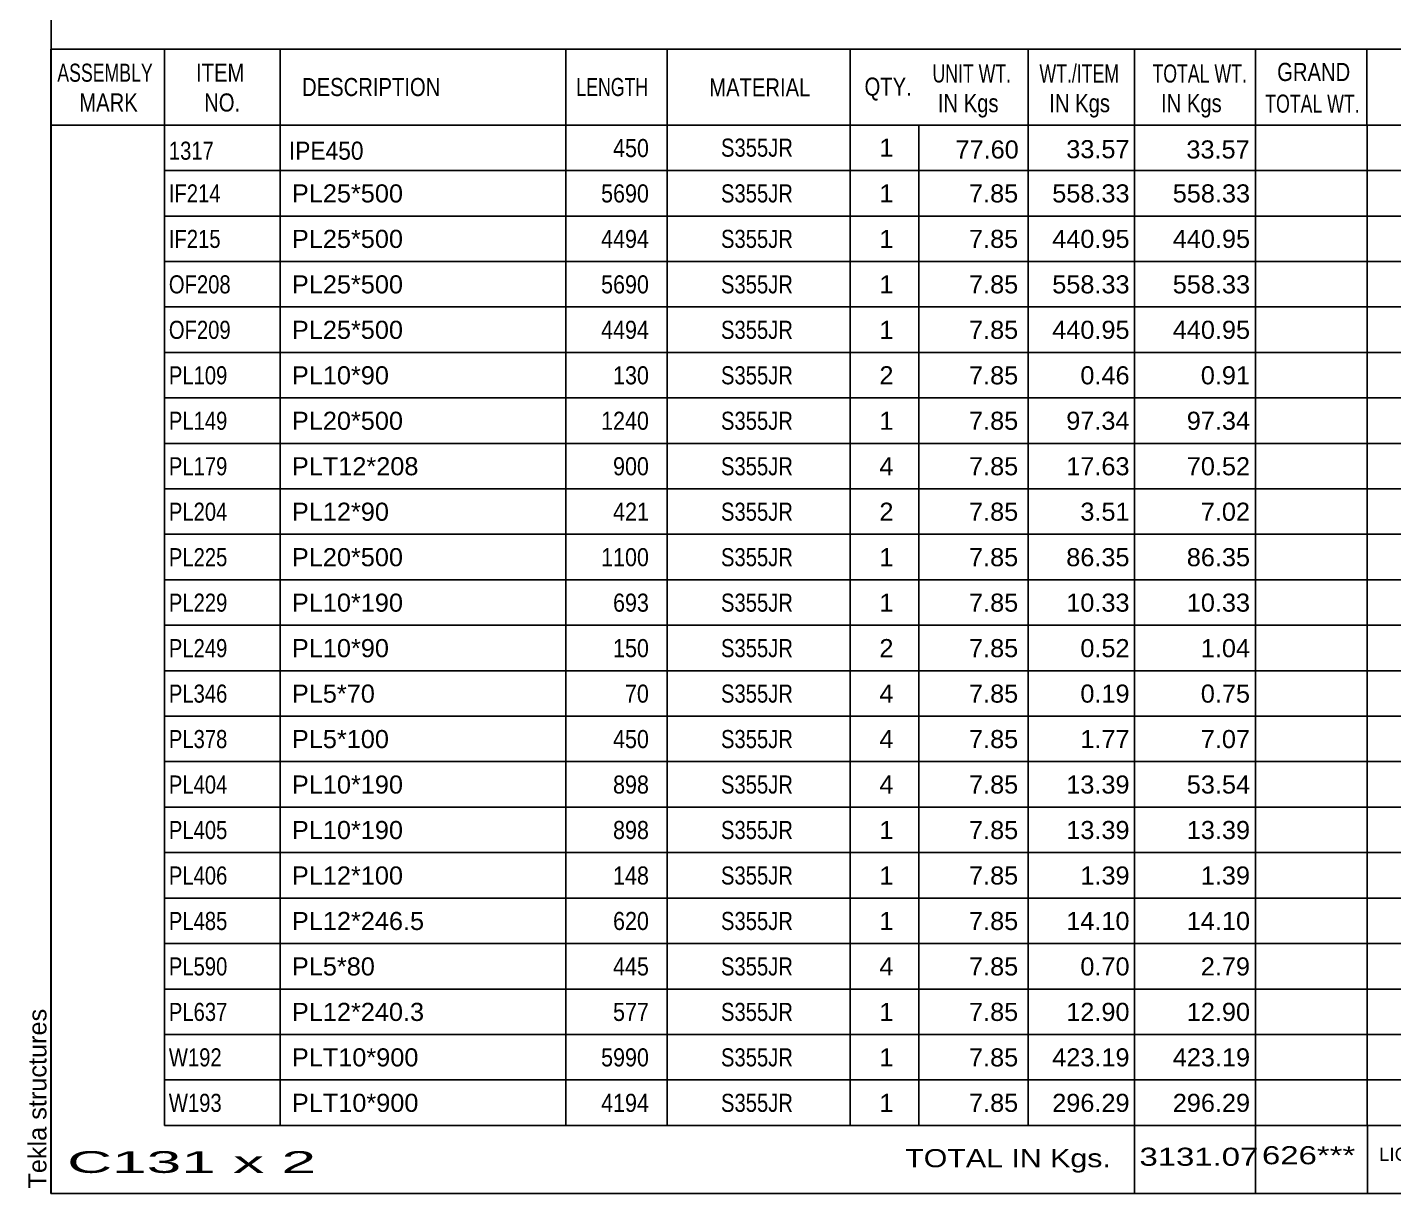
# Model space of a CAD drawing. Header units: millimetres. Extents: x -248 to 165, y -167 to 121.
# Drawn here: x -247.6 to -103.4, y -166.5 to -43.4 of the extents above; entities that cross this region are included whole.
import ezdxf

# ---------------------------------------------------------------- set-up
doc = ezdxf.new("R2010")
doc.units = ezdxf.units.MM
doc.styles.add('Arial', font='ARIAL.TTF', dxfattribs={"height": 0.2})

# ---------------------------------------------------------------- blocks, each defined once
blk = doc.blocks.new('Unknown-629050320-1210')
at = {"color": 5, "linetype": 'Continuous'}
for p, q in [((-245.12, 120.52), (-245.12, -166.48)), ((-245.12, -166.48), (164.88, -166.48))]:
    blk.add_line(p, q, dxfattribs=at)
at = {"color": 174, "linetype": 'Continuous', "style": 'Arial'}
blk.add_text('Tekla structures', height=1.9102, rotation=90, dxfattribs=at).set_placement((-245.62, -165.98))
blk = doc.blocks.new('CBS_BOM-629050320-7439')
at = {"color": 7, "linetype": 'Continuous'}
for p, q in [((-245.15, -53.71), (-245.15, -45.71)), ((-245.15, -45.71), (-90.23, -45.71)), ((-233.15, -53.71), (-233.15, -45.71)), ((-220.96, -53.71), (-220.96, -45.71)), ((-190.8, -53.71), (-190.8, -45.71)), ((-180.12, -53.71), (-180.12, -45.71)), ((-160.8, -53.71), (-160.8, -45.71)), ((-142, -53.71), (-142, -45.71)), ((-130.79, -53.71), (-130.79, -45.71)), ((-118, -53.71), (-118, -45.71)), ((-106.25, -53.71), (-106.25, -45.71)), ((-245.15, -53.71), (-90.23, -53.71)), ((-245.15, -58.51), (-245.15, -53.71)), ((-233.15, -58.51), (-233.15, -53.71)), ((-220.96, -58.51), (-220.96, -53.71)), ((-190.8, -58.51), (-190.8, -53.71)), ((-180.12, -58.51), (-180.12, -53.71)), ((-160.8, -58.51), (-160.8, -53.71)), ((-153.54, -58.51), (-153.54, -53.71)), ((-142, -58.51), (-142, -53.71)), ((-130.79, -58.51), (-130.79, -53.71)), ((-118, -58.51), (-118, -53.71)), ((-106.24, -58.51), (-106.24, -53.71)), ((-245.15, -63.31), (-245.15, -58.51)), ((-233.15, -58.51), (-90.23, -58.51)), ((-233.15, -63.31), (-233.15, -58.51)), ((-220.96, -63.31), (-220.96, -58.51)), ((-190.8, -63.31), (-190.8, -58.51)), ((-180.12, -63.31), (-180.12, -58.51)), ((-160.8, -63.31), (-160.8, -58.51)), ((-153.54, -63.31), (-153.54, -58.51)), ((-142, -63.31), (-142, -58.51)), ((-130.79, -63.31), (-130.79, -58.51)), ((-118, -63.31), (-118, -58.51)), ((-106.24, -63.31), (-106.24, -58.51)), ((-245.15, -68.11), (-245.15, -63.31)), ((-233.15, -63.31), (-90.23, -63.31)), ((-233.15, -68.11), (-233.15, -63.31)), ((-220.96, -68.11), (-220.96, -63.31)), ((-190.8, -68.11), (-190.8, -63.31)), ((-180.12, -68.11), (-180.12, -63.31)), ((-160.8, -68.11), (-160.8, -63.31)), ((-153.54, -68.11), (-153.54, -63.31)), ((-142, -68.11), (-142, -63.31)), ((-130.79, -68.11), (-130.79, -63.31)), ((-118, -68.11), (-118, -63.31)), ((-106.24, -68.11), (-106.24, -63.31)), ((-245.15, -72.91), (-245.15, -68.11)), ((-233.15, -68.11), (-90.23, -68.11)), ((-233.15, -72.91), (-233.15, -68.11)), ((-220.96, -72.91), (-220.96, -68.11)), ((-190.8, -72.91), (-190.8, -68.11)), ((-180.12, -72.91), (-180.12, -68.11)), ((-160.8, -72.91), (-160.8, -68.11)), ((-153.54, -72.91), (-153.54, -68.11)), ((-142, -72.91), (-142, -68.11)), ((-130.79, -72.91), (-130.79, -68.11)), ((-118, -72.91), (-118, -68.11)), ((-106.24, -72.91), (-106.24, -68.11)), ((-245.15, -77.71), (-245.15, -72.91)), ((-233.15, -72.91), (-90.23, -72.91)), ((-233.15, -77.71), (-233.15, -72.91)), ((-220.96, -77.71), (-220.96, -72.91)), ((-190.8, -77.71), (-190.8, -72.91)), ((-180.12, -77.71), (-180.12, -72.91)), ((-160.8, -77.71), (-160.8, -72.91)), ((-153.54, -77.71), (-153.54, -72.91)), ((-142, -77.71), (-142, -72.91)), ((-130.79, -77.71), (-130.79, -72.91)), ((-118, -77.71), (-118, -72.91)), ((-106.24, -77.71), (-106.24, -72.91)), ((-245.15, -82.51), (-245.15, -77.71)), ((-233.15, -77.71), (-90.23, -77.71)), ((-233.15, -82.51), (-233.15, -77.71)), ((-220.96, -82.51), (-220.96, -77.71)), ((-190.8, -82.51), (-190.8, -77.71)), ((-180.12, -82.51), (-180.12, -77.71)), ((-160.8, -82.51), (-160.8, -77.71)), ((-153.54, -82.51), (-153.54, -77.71)), ((-142, -82.51), (-142, -77.71)), ((-130.79, -82.51), (-130.79, -77.71)), ((-118, -82.51), (-118, -77.71)), ((-106.24, -82.51), (-106.24, -77.71)), ((-245.15, -87.31), (-245.15, -82.51)), ((-233.15, -82.51), (-90.23, -82.51)), ((-233.15, -87.31), (-233.15, -82.51)), ((-220.96, -87.31), (-220.96, -82.51)), ((-190.8, -87.31), (-190.8, -82.51)), ((-180.12, -87.31), (-180.12, -82.51)), ((-160.8, -87.31), (-160.8, -82.51)), ((-153.54, -87.31), (-153.54, -82.51)), ((-142, -87.31), (-142, -82.51)), ((-130.79, -87.31), (-130.79, -82.51)), ((-118, -87.31), (-118, -82.51)), ((-106.24, -87.31), (-106.24, -82.51)), ((-245.15, -92.11), (-245.15, -87.31)), ((-233.15, -87.31), (-90.23, -87.31)), ((-233.15, -92.11), (-233.15, -87.31)), ((-220.96, -92.11), (-220.96, -87.31)), ((-190.8, -92.11), (-190.8, -87.31)), ((-180.12, -92.11), (-180.12, -87.31)), ((-160.8, -92.11), (-160.8, -87.31)), ((-153.54, -92.11), (-153.54, -87.31)), ((-142, -92.11), (-142, -87.31)), ((-130.79, -92.11), (-130.79, -87.31)), ((-118, -92.11), (-118, -87.31)), ((-106.24, -92.11), (-106.24, -87.31)), ((-245.15, -96.91), (-245.15, -92.11)), ((-233.15, -92.11), (-90.23, -92.11)), ((-233.15, -96.91), (-233.15, -92.11)), ((-220.96, -96.91), (-220.96, -92.11)), ((-190.8, -96.91), (-190.8, -92.11)), ((-180.12, -96.91), (-180.12, -92.11)), ((-160.8, -96.91), (-160.8, -92.11)), ((-153.54, -96.91), (-153.54, -92.11)), ((-142, -96.91), (-142, -92.11)), ((-130.79, -96.91), (-130.79, -92.11)), ((-118, -96.91), (-118, -92.11)), ((-106.24, -96.91), (-106.24, -92.11)), ((-245.15, -101.71), (-245.15, -96.91)), ((-233.15, -96.91), (-90.23, -96.91)), ((-233.15, -101.71), (-233.15, -96.91)), ((-220.96, -101.71), (-220.96, -96.91)), ((-190.8, -101.71), (-190.8, -96.91)), ((-180.12, -101.71), (-180.12, -96.91)), ((-160.8, -101.71), (-160.8, -96.91)), ((-153.54, -101.71), (-153.54, -96.91)), ((-142, -101.71), (-142, -96.91)), ((-130.79, -101.71), (-130.79, -96.91)), ((-118, -101.71), (-118, -96.91)), ((-106.24, -101.71), (-106.24, -96.91)), ((-245.15, -106.51), (-245.15, -101.71)), ((-233.15, -101.71), (-90.23, -101.71)), ((-233.15, -106.51), (-233.15, -101.71)), ((-220.96, -106.51), (-220.96, -101.71)), ((-190.8, -106.51), (-190.8, -101.71)), ((-180.12, -106.51), (-180.12, -101.71)), ((-160.8, -106.51), (-160.8, -101.71)), ((-153.54, -106.51), (-153.54, -101.71)), ((-142, -106.51), (-142, -101.71)), ((-130.79, -106.51), (-130.79, -101.71)), ((-118, -106.51), (-118, -101.71)), ((-106.24, -106.51), (-106.24, -101.71)), ((-245.15, -111.31), (-245.15, -106.51)), ((-233.15, -106.51), (-90.23, -106.51)), ((-233.15, -111.31), (-233.15, -106.51)), ((-220.96, -111.31), (-220.96, -106.51)), ((-190.8, -111.31), (-190.8, -106.51)), ((-180.12, -111.31), (-180.12, -106.51)), ((-160.8, -111.31), (-160.8, -106.51)), ((-153.54, -111.31), (-153.54, -106.51)), ((-142, -111.31), (-142, -106.51)), ((-130.79, -111.31), (-130.79, -106.51)), ((-118, -111.31), (-118, -106.51)), ((-106.24, -111.31), (-106.24, -106.51)), ((-245.15, -116.11), (-245.15, -111.31)), ((-233.15, -111.31), (-90.23, -111.31)), ((-233.15, -116.11), (-233.15, -111.31)), ((-220.96, -116.11), (-220.96, -111.31)), ((-190.8, -116.11), (-190.8, -111.31)), ((-180.12, -116.11), (-180.12, -111.31)), ((-160.8, -116.11), (-160.8, -111.31)), ((-153.54, -116.11), (-153.54, -111.31)), ((-142, -116.11), (-142, -111.31)), ((-130.79, -116.11), (-130.79, -111.31)), ((-118, -116.11), (-118, -111.31)), ((-106.24, -116.11), (-106.24, -111.31)), ((-245.15, -120.91), (-245.15, -116.11)), ((-233.15, -116.11), (-90.23, -116.11)), ((-233.15, -120.91), (-233.15, -116.11)), ((-220.96, -120.91), (-220.96, -116.11)), ((-190.8, -120.91), (-190.8, -116.11)), ((-180.12, -120.91), (-180.12, -116.11)), ((-160.8, -120.91), (-160.8, -116.11)), ((-153.54, -120.91), (-153.54, -116.11)), ((-142, -120.91), (-142, -116.11)), ((-130.79, -120.91), (-130.79, -116.11)), ((-118, -120.91), (-118, -116.11)), ((-106.24, -120.91), (-106.24, -116.11)), ((-245.15, -125.71), (-245.15, -120.91)), ((-233.15, -120.91), (-90.23, -120.91)), ((-233.15, -125.71), (-233.15, -120.91)), ((-220.96, -125.71), (-220.96, -120.91)), ((-190.8, -125.71), (-190.8, -120.91)), ((-180.12, -125.71), (-180.12, -120.91)), ((-160.8, -125.71), (-160.8, -120.91)), ((-153.54, -125.71), (-153.54, -120.91)), ((-142, -125.71), (-142, -120.91)), ((-130.79, -125.71), (-130.79, -120.91)), ((-118, -125.71), (-118, -120.91)), ((-106.24, -125.71), (-106.24, -120.91)), ((-245.15, -130.51), (-245.15, -125.71)), ((-233.15, -125.71), (-90.23, -125.71)), ((-233.15, -130.51), (-233.15, -125.71)), ((-220.96, -130.51), (-220.96, -125.71)), ((-190.8, -130.51), (-190.8, -125.71)), ((-180.12, -130.51), (-180.12, -125.71)), ((-160.8, -130.51), (-160.8, -125.71)), ((-153.54, -130.51), (-153.54, -125.71)), ((-142, -130.51), (-142, -125.71)), ((-130.79, -130.51), (-130.79, -125.71)), ((-118, -130.51), (-118, -125.71)), ((-106.24, -130.51), (-106.24, -125.71)), ((-245.15, -135.31), (-245.15, -130.51)), ((-233.15, -130.51), (-90.23, -130.51)), ((-233.15, -135.31), (-233.15, -130.51)), ((-220.96, -135.31), (-220.96, -130.51)), ((-190.8, -135.31), (-190.8, -130.51)), ((-180.12, -135.31), (-180.12, -130.51)), ((-160.8, -135.31), (-160.8, -130.51)), ((-153.54, -135.31), (-153.54, -130.51)), ((-142, -135.31), (-142, -130.51)), ((-130.79, -135.31), (-130.79, -130.51)), ((-118, -135.31), (-118, -130.51)), ((-106.24, -135.31), (-106.24, -130.51)), ((-245.15, -140.11), (-245.15, -135.31)), ((-233.15, -135.31), (-90.23, -135.31)), ((-233.15, -140.11), (-233.15, -135.31)), ((-220.96, -140.11), (-220.96, -135.31)), ((-190.8, -140.11), (-190.8, -135.31)), ((-180.12, -140.11), (-180.12, -135.31)), ((-160.8, -140.11), (-160.8, -135.31)), ((-153.54, -140.11), (-153.54, -135.31)), ((-142, -140.11), (-142, -135.31)), ((-130.79, -140.11), (-130.79, -135.31)), ((-118, -140.11), (-118, -135.31)), ((-106.24, -140.11), (-106.24, -135.31)), ((-245.15, -144.91), (-245.15, -140.11)), ((-233.15, -140.11), (-90.23, -140.11)), ((-233.15, -144.91), (-233.15, -140.11)), ((-220.96, -144.91), (-220.96, -140.11)), ((-190.8, -144.91), (-190.8, -140.11)), ((-180.12, -144.91), (-180.12, -140.11)), ((-160.8, -144.91), (-160.8, -140.11)), ((-153.54, -144.91), (-153.54, -140.11)), ((-142, -144.91), (-142, -140.11)), ((-130.79, -144.91), (-130.79, -140.11)), ((-118, -144.91), (-118, -140.11)), ((-106.24, -144.91), (-106.24, -140.11)), ((-245.15, -149.71), (-245.15, -144.91)), ((-233.15, -144.91), (-90.23, -144.91)), ((-233.15, -149.71), (-233.15, -144.91)), ((-220.96, -149.71), (-220.96, -144.91)), ((-190.8, -149.71), (-190.8, -144.91)), ((-180.12, -149.71), (-180.12, -144.91)), ((-160.8, -149.71), (-160.8, -144.91)), ((-153.54, -149.71), (-153.54, -144.91)), ((-142, -149.71), (-142, -144.91)), ((-130.79, -149.71), (-130.79, -144.91)), ((-118, -149.71), (-118, -144.91)), ((-106.24, -149.71), (-106.24, -144.91)), ((-245.15, -154.51), (-245.15, -149.71)), ((-233.15, -149.71), (-90.23, -149.71)), ((-233.15, -154.51), (-233.15, -149.71)), ((-220.96, -154.51), (-220.96, -149.71)), ((-190.8, -154.51), (-190.8, -149.71)), ((-180.12, -154.51), (-180.12, -149.71)), ((-160.8, -154.51), (-160.8, -149.71)), ((-153.54, -154.51), (-153.54, -149.71)), ((-142, -154.51), (-142, -149.71)), ((-130.79, -154.51), (-130.79, -149.71)), ((-118, -154.51), (-118, -149.71)), ((-106.24, -154.51), (-106.24, -149.71)), ((-245.15, -159.31), (-245.15, -154.51)), ((-233.15, -154.51), (-90.23, -154.51)), ((-233.15, -159.31), (-233.15, -154.51)), ((-220.96, -159.31), (-220.96, -154.51)), ((-190.8, -159.31), (-190.8, -154.51)), ((-180.12, -159.31), (-180.12, -154.51)), ((-160.8, -159.31), (-160.8, -154.51)), ((-153.54, -159.31), (-153.54, -154.51)), ((-142, -159.31), (-142, -154.51)), ((-130.79, -159.31), (-130.79, -154.51)), ((-118, -159.31), (-118, -154.51)), ((-106.24, -159.31), (-106.24, -154.51)), ((-245.15, -166.51), (-245.15, -159.33)), ((-233.15, -159.31), (-90.23, -159.31)), ((-130.79, -166.51), (-130.79, -159.33)), ((-118, -166.51), (-118, -159.33)), ((-106.2, -166.51), (-106.2, -159.33)), ((-245.15, -166.51), (-90.23, -166.51))]:
    blk.add_line(p, q, dxfattribs=at)
at = {"color": 3, "linetype": 'Continuous', "style": 'Arial'}
for s, height, width, p in [('ASSEMBLY', 1.91, 0.7, (-244.47, -49.14)), ('ITEM', 1.91, 0.8, (-229.83, -49.14)), ('UNIT WT.', 1.91, 0.7, (-152.11, -49.22)), ('WT./ITEM', 1.91, 0.7, (-140.82, -49.22)), ('TOTAL WT.', 1.91, 0.7, (-128.89, -49.22)), ('GRAND', 1.91, 0.8, (-115.73, -49.06)), ('DESCRIPTION', 1.9102, 0.8, (-218.64, -50.65)), ('LENGTH', 1.91, 0.7, (-189.69, -50.65)), ('MATERIAL', 1.91, 0.8, (-175.67, -50.69)), ('QTY.', 1.91, 0.8, (-159.28, -50.61)), ('MARK', 1.91, 0.8, (-242.15, -52.28)), ('NO.', 1.91, 0.8, (-228.97, -52.28)), ('IN Kgs', 1.91, 0.8, (-151.54, -52.35)), ('IN Kgs', 1.91, 0.8, (-139.78, -52.35)), ('IN Kgs', 1.91, 0.8, (-127.99, -52.35)), ('TOTAL WT.', 1.91, 0.7, (-116.99, -52.4))]:
    blk.add_text(s, height=height, dxfattribs=dict(at, width=width)).set_placement(p)
at = {"color": 7, "linetype": 'Continuous', "style": 'Arial'}
for s, width, p in [('1317', 0.8, (-232.7, -57.37)), ('IPE450', 0.9, (-220.03, -57.37)), ('450', 0.85, (-185.82, -57.09)), ('S355JR', 0.8, (-174.43, -57.05)), ('IF214', 0.8, (-232.7, -61.88)), ('5690', 0.85, (-187.08, -61.88)), ('S355JR', 0.8, (-174.43, -61.88)), ('IF215', 0.8, (-232.7, -66.68)), ('4494', 0.85, (-187.08, -66.68)), ('S355JR', 0.8, (-174.43, -66.68)), ('OF208', 0.8, (-232.7, -71.48)), ('5690', 0.85, (-187.08, -71.48)), ('S355JR', 0.8, (-174.43, -71.48)), ('OF209', 0.8, (-232.7, -76.28)), ('4494', 0.85, (-187.08, -76.28)), ('S355JR', 0.8, (-174.43, -76.28)), ('PL109', 0.8, (-232.7, -81.08)), ('130', 0.85, (-185.82, -81.08)), ('S355JR', 0.8, (-174.43, -81.08)), ('PL149', 0.8, (-232.7, -85.88)), ('1240', 0.85, (-187.08, -85.88)), ('S355JR', 0.8, (-174.43, -85.88)), ('PL179', 0.8, (-232.7, -90.68)), ('900', 0.85, (-185.82, -90.68)), ('S355JR', 0.8, (-174.43, -90.68)), ('PL204', 0.8, (-232.7, -95.48)), ('421', 0.85, (-185.82, -95.48)), ('S355JR', 0.8, (-174.43, -95.48)), ('PL225', 0.8, (-232.7, -100.28)), ('1100', 0.85, (-187.08, -100.28)), ('S355JR', 0.8, (-174.43, -100.28)), ('PL229', 0.8, (-232.7, -105.08)), ('693', 0.85, (-185.82, -105.08)), ('S355JR', 0.8, (-174.43, -105.08)), ('PL249', 0.8, (-232.7, -109.88)), ('150', 0.85, (-185.82, -109.88)), ('S355JR', 0.8, (-174.43, -109.88)), ('PL346', 0.8, (-232.7, -114.68)), ('70', 0.85, (-184.56, -114.68)), ('S355JR', 0.8, (-174.43, -114.68)), ('PL378', 0.8, (-232.7, -119.48)), ('450', 0.85, (-185.82, -119.48)), ('S355JR', 0.8, (-174.43, -119.48)), ('PL404', 0.8, (-232.7, -124.28)), ('898', 0.85, (-185.82, -124.28)), ('S355JR', 0.8, (-174.43, -124.28)), ('PL405', 0.8, (-232.7, -129.08)), ('898', 0.85, (-185.82, -129.08)), ('S355JR', 0.8, (-174.43, -129.08)), ('PL406', 0.8, (-232.7, -133.88)), ('148', 0.85, (-185.82, -133.88)), ('S355JR', 0.8, (-174.43, -133.88)), ('PL485', 0.8, (-232.7, -138.68)), ('620', 0.85, (-185.82, -138.68)), ('S355JR', 0.8, (-174.43, -138.68)), ('PL590', 0.8, (-232.7, -143.48)), ('445', 0.85, (-185.82, -143.48)), ('S355JR', 0.8, (-174.43, -143.48)), ('PL637', 0.8, (-232.7, -148.28)), ('577', 0.85, (-185.82, -148.28)), ('S355JR', 0.8, (-174.43, -148.28)), ('W192', 0.8, (-232.7, -153.08)), ('5990', 0.85, (-187.08, -153.08)), ('S355JR', 0.8, (-174.43, -153.08)), ('W193', 0.8, (-232.7, -157.88)), ('4194', 0.85, (-187.08, -157.88)), ('S355JR', 0.8, (-174.43, -157.88))]:
    blk.add_text(s, height=1.91, dxfattribs=dict(at, width=width)).set_placement(p)
for s, p in [('1', (-157.71, -57.05)), ('77.60', (-149.68, -57.24)), ('33.57', (-137.99, -57.21)), ('33.57', (-125.31, -57.24)), ('PL25*500', (-219.71, -61.88)), ('1', (-157.71, -61.88)), ('7.85', (-148.25, -61.88)), ('558.33', (-139.47, -61.88)), ('558.33', (-126.75, -61.88)), ('PL25*500', (-219.71, -66.68)), ('1', (-157.71, -66.68)), ('7.85', (-148.25, -66.68)), ('440.95', (-139.47, -66.68)), ('440.95', (-126.75, -66.68)), ('PL25*500', (-219.71, -71.48)), ('1', (-157.71, -71.48)), ('7.85', (-148.25, -71.48)), ('558.33', (-139.47, -71.48)), ('558.33', (-126.75, -71.48)), ('PL25*500', (-219.71, -76.28)), ('1', (-157.71, -76.28)), ('7.85', (-148.25, -76.28)), ('440.95', (-139.47, -76.28)), ('440.95', (-126.75, -76.28)), ('PL10*90', (-219.71, -81.08)), ('2', (-157.71, -81.08)), ('7.85', (-148.25, -81.08)), ('0.46', (-136.5, -81.08)), ('0.91', (-123.79, -81.08)), ('PL20*500', (-219.71, -85.88)), ('1', (-157.71, -85.88)), ('7.85', (-148.25, -85.88)), ('97.34', (-137.99, -85.88)), ('97.34', (-125.27, -85.88)), ('PLT12*208', (-219.71, -90.68)), ('4', (-157.71, -90.68)), ('7.85', (-148.25, -90.68)), ('17.63', (-137.99, -90.68)), ('70.52', (-125.27, -90.68)), ('PL12*90', (-219.71, -95.48)), ('2', (-157.71, -95.48)), ('7.85', (-148.25, -95.48)), ('3.51', (-136.5, -95.48)), ('7.02', (-123.79, -95.48)), ('PL20*500', (-219.71, -100.28)), ('1', (-157.71, -100.28)), ('7.85', (-148.25, -100.28)), ('86.35', (-137.99, -100.28)), ('86.35', (-125.27, -100.28)), ('PL10*190', (-219.71, -105.08)), ('1', (-157.71, -105.08)), ('7.85', (-148.25, -105.08)), ('10.33', (-137.99, -105.08)), ('10.33', (-125.27, -105.08)), ('PL10*90', (-219.71, -109.88)), ('2', (-157.71, -109.88)), ('7.85', (-148.25, -109.88)), ('0.52', (-136.5, -109.88)), ('1.04', (-123.79, -109.88)), ('PL5*70', (-219.71, -114.68)), ('4', (-157.71, -114.68)), ('7.85', (-148.25, -114.68)), ('0.19', (-136.5, -114.68)), ('0.75', (-123.79, -114.68)), ('PL5*100', (-219.71, -119.48)), ('4', (-157.71, -119.48)), ('7.85', (-148.25, -119.48)), ('1.77', (-136.5, -119.48)), ('7.07', (-123.79, -119.48)), ('PL10*190', (-219.71, -124.28)), ('4', (-157.71, -124.28)), ('7.85', (-148.25, -124.28)), ('13.39', (-137.99, -124.28)), ('53.54', (-125.27, -124.28)), ('PL10*190', (-219.71, -129.08)), ('1', (-157.71, -129.08)), ('7.85', (-148.25, -129.08)), ('13.39', (-137.99, -129.08)), ('13.39', (-125.27, -129.08)), ('PL12*100', (-219.71, -133.88)), ('1', (-157.71, -133.88)), ('7.85', (-148.25, -133.88)), ('1.39', (-136.5, -133.88)), ('1.39', (-123.79, -133.88)), ('PL12*246.5', (-219.71, -138.68)), ('1', (-157.71, -138.68)), ('7.85', (-148.25, -138.68)), ('14.10', (-137.99, -138.68)), ('14.10', (-125.27, -138.68)), ('PL5*80', (-219.71, -143.48)), ('4', (-157.71, -143.48)), ('7.85', (-148.25, -143.48)), ('0.70', (-136.5, -143.48)), ('2.79', (-123.79, -143.48)), ('PL12*240.3', (-219.71, -148.28)), ('1', (-157.71, -148.28)), ('7.85', (-148.25, -148.28)), ('12.90', (-137.99, -148.28)), ('12.90', (-125.27, -148.28)), ('PLT10*900', (-219.71, -153.08)), ('1', (-157.71, -153.08)), ('7.85', (-148.25, -153.08)), ('423.19', (-139.47, -153.08)), ('423.19', (-126.75, -153.08)), ('PLT10*900', (-219.71, -157.88)), ('1', (-157.71, -157.88)), ('7.85', (-148.25, -157.88)), ('296.29', (-139.47, -157.88)), ('296.29', (-126.75, -157.88))]:
    blk.add_text(s, height=1.91, dxfattribs=at).set_placement(p)
at = {"color": 6, "linetype": 'Continuous', "style": 'Arial'}
for s, height, width, p in [('626***', 1.91, 1.3, (-117.33, -163.41)), ('C131 x 2', 2.292, 2.05, (-243.43, -164.32)), ('TOTAL IN Kgs.', 1.9102, 1.2, (-154.99, -163.72)), ('3131.07', 1.91, 1.3, (-130.26, -163.57))]:
    blk.add_text(s, height=height, dxfattribs=dict(at, width=width)).set_placement(p)
blk.add_text('LIGHT_STEEL', height=1.4135, dxfattribs=at).set_placement((-104.98, -163.06))

msp = doc.modelspace()

# ---------------------------------------------------------------- block references
for name in ['Unknown-629050320-1210', 'CBS_BOM-629050320-7439']:
    msp.add_blockref(name, (0, 0))

doc.saveas('drawing.dxf')
